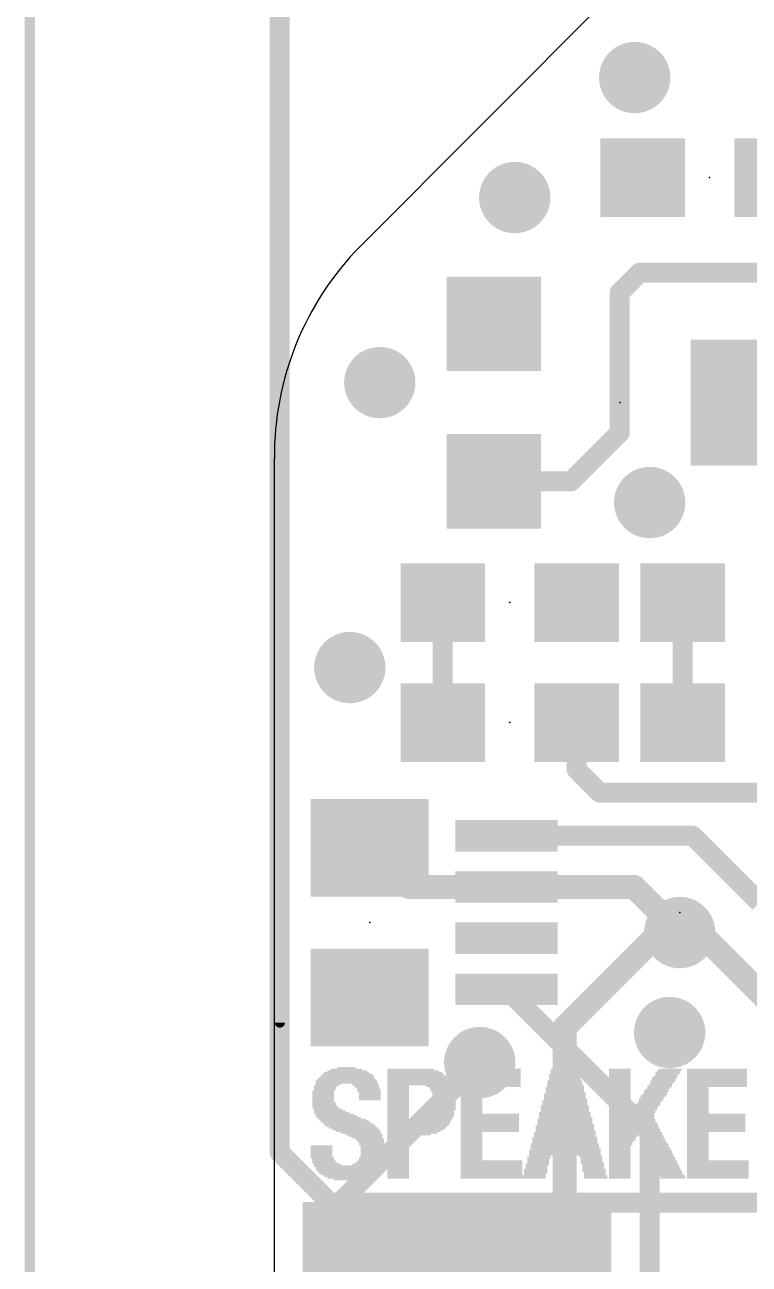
# Model space of a CAD drawing. Extents: x -30.9 to 32.9, y -36.3 to 40.7.
# Drawn here: x -28.64 to -19.44, y 6.84 to 22.58 of the extents above; entities that cross this region are included whole.
import ezdxf

# ---------------------------------------------------------------- set-up
doc = ezdxf.new("R2010")
doc.units = 0
for name, color, linetype in [('1', 12, 'CONTINUOUS'), ('16', 5, 'CONTINUOUS'), ('18', 110, 'CONTINUOUS'), ('20', 53, 'CONTINUOUS'), ('200', 132, 'CONTINUOUS'), ('23', 40, 'CONTINUOUS'), ('47', 253, 'CONTINUOUS')]:
    doc.layers.add(name, color=color, linetype=linetype)

# ---------------------------------------------------------------- blocks, each defined once
blk = doc.blocks.new('RECT')
blk.add_solid([(-0.5, -0.5), (0.5, -0.5), (-0.5, 0.5), (0.5, 0.5)])
blk = doc.blocks.new('ROUNDV')
at = {"const_width": 0.5}
blk.add_lwpolyline([(0, -0.25, 1), (0, 0.25, 1), (0, -0.25)], format="xyb", dxfattribs=at)

msp = doc.modelspace()

# ---------------------------------------------------------------- linework, layer by layer
at = {"layer": '1'}
for points, const_width in [([(-25.4, 8.255), (-25.4, 30.099)], 0.254), ([(-21.082, 19.177), (-20.828, 19.431)], 0.254), ([(-20.828, 19.431), (-18.161, 19.431)], 0.254), ([(-21.082, 17.399), (-21.082, 19.177)], 0.254), ([(-19.432, 17.78), (-18.581, 16.929)], 0.254), ([(-21.701, 16.78), (-21.082, 17.399)], 0.254), ([(-22.682, 16.78), (-21.701, 16.78)], 0.254), ([(-23.329, 15.24), (-23.329, 13.716)], 0.254), ([(-20.281, 13.716), (-20.281, 15.24)], 0.254), ([(-21.629, 13.716), (-21.629, 13.12)], 0.254), ([(-21.629, 13.12), (-21.336, 12.827)], 0.254), ([(-21.336, 12.827), (-18.669, 12.827)], 0.254), ([(-23.759, 11.628), (-24.257, 12.126)], 0.3048), ([(-22.52, 12.278), (-20.152, 12.278)], 0.254), ([(-20.152, 12.278), (-19.304, 11.43)], 0.254), ([(-22.52, 11.628), (-23.759, 11.628)], 0.3048), ([(-22.52, 11.628), (-20.899, 11.628)], 0.3048), ([(-20.899, 11.628), (-20.32, 11.049)], 0.3048), ([(-22.52, 10.328), (-20.701, 8.509)], 0.254), ([(-20.701, 8.509), (-20.701, 5.461)], 0.254), ([(-24.765, 7.62), (-25.4, 8.255)], 0.254), ([(-17.145, 7.62), (-24.765, 7.62)], 0.254)]:
    msp.add_lwpolyline(points, dxfattribs=dict(at, const_width=const_width))
for points, const_width in [([(-20.828, 19.4945, 1), (-20.828, 19.3675)], 0.127), ([(-20.7831, 19.3861, 1), (-20.8729, 19.4759)], 0.127), ([(-21.0185, 19.177, 1), (-21.1455, 19.177)], 0.127), ([(-21.1269, 19.2219, 1), (-21.0371, 19.1321)], 0.127), ([(-19.3871, 17.8249, 1), (-19.4769, 17.7351)], 0.127), ([(-21.0371, 17.3541, 1), (-21.1269, 17.4439)], 0.127), ([(-21.1455, 17.399, 1), (-21.0185, 17.399)], 0.127), ([(-22.682, 16.8435, 1), (-22.682, 16.7165)], 0.127), ([(-21.7459, 16.8249, 1), (-21.6561, 16.7351)], 0.127), ([(-21.701, 16.7165, 1), (-21.701, 16.8435)], 0.127), ([(-23.2655, 15.24, 1), (-23.3925, 15.24)], 0.127), ([(-20.2175, 15.24, 1), (-20.3445, 15.24)], 0.127), ([(-23.3925, 13.716, 1), (-23.2655, 13.716)], 0.127), ([(-21.5655, 13.716, 1), (-21.6925, 13.716)], 0.127), ([(-20.3445, 13.716, 1), (-20.2175, 13.716)], 0.127), ([(-21.5841, 13.1649, 1), (-21.6739, 13.0751)], 0.127), ([(-21.6925, 13.12, 1), (-21.5655, 13.12)], 0.127), ([(-21.336, 12.8905, 1), (-21.336, 12.7635)], 0.127), ([(-21.3809, 12.7821, 1), (-21.2911, 12.8719)], 0.127), ([(-24.2031, 12.1799, 1), (-24.3109, 12.0721)], 0.1524), ([(-22.52, 12.3415, 1), (-22.52, 12.2145)], 0.127), ([(-20.1071, 12.3229, 1), (-20.1969, 12.2331)], 0.127), ([(-20.152, 12.2145, 1), (-20.152, 12.3415)], 0.127), ([(-23.759, 11.7042, 1), (-23.759, 11.5518)], 0.1524), ([(-23.8129, 11.5741, 1), (-23.7051, 11.6819)], 0.1524), ([(-22.52, 11.7042, 1), (-22.52, 11.5518)], 0.1524), ([(-22.52, 11.5518, 1), (-22.52, 11.7042)], 0.1524), ([(-20.8451, 11.6819, 1), (-20.9529, 11.5741)], 0.1524), ([(-20.899, 11.5518, 1), (-20.899, 11.7042)], 0.1524), ([(-20.3739, 10.9951, 1), (-20.2661, 11.1029)], 0.1524), ([(-22.4751, 10.3729, 1), (-22.5649, 10.2831)], 0.127), ([(-20.6375, 8.509, 1), (-20.7645, 8.509)], 0.127), ([(-20.7459, 8.4641, 1), (-20.6561, 8.5539)], 0.127), ([(-25.3551, 8.2999, 1), (-25.4449, 8.2101)], 0.127), ([(-25.4635, 8.255, 1), (-25.3365, 8.255)], 0.127), ([(-24.765, 7.6835, 1), (-24.765, 7.5565)], 0.127), ([(-24.8099, 7.5751, 1), (-24.7201, 7.6649)], 0.127)]:
    msp.add_lwpolyline(points, format="xyb", dxfattribs=dict(at, const_width=const_width))
at = {"layer": '16'}
for points, const_width in [([(-25.4, 8.255), (-25.4, 30.099)], 0.254), ([(-21.7805, 9.8425), (-20.574, 11.049)], 0.3048), ([(-20.574, 11.049), (-20.32, 11.049)], 0.3048), ([(-20.066, 11.049), (-20.32, 11.049)], 0.3048), ([(-18.288, 9.271), (-20.066, 11.049)], 0.3048), ([(-21.7805, -8.1915), (-21.7805, 9.8425)], 0.3048), ([(-24.638, 7.62), (-22.86, 9.398)], 0.254), ([(-24.765, 7.62), (-25.4, 8.255)], 0.254), ([(-17.145, 7.62), (-24.765, 7.62)], 0.254), ([(-24.638, -1.778), (-24.638, 7.62)], 0.254)]:
    msp.add_lwpolyline(points, dxfattribs=dict(at, const_width=const_width))
for points, const_width in [([(-20.574, 11.1252, 1), (-20.574, 10.9728)], 0.1524), ([(-20.5201, 10.9951, 1), (-20.6279, 11.1029)], 0.1524), ([(-20.32, 11.1252, 1), (-20.32, 10.9728)], 0.1524), ([(-20.32, 10.9728, 1), (-20.32, 11.1252)], 0.1524), ([(-20.0121, 11.1029, 1), (-20.1199, 10.9951)], 0.1524), ([(-20.066, 10.9728, 1), (-20.066, 11.1252)], 0.1524), ([(-21.7043, 9.8425, 1), (-21.8567, 9.8425)], 0.1524), ([(-21.8344, 9.8964, 1), (-21.7266, 9.7886)], 0.1524), ([(-22.8151, 9.3531, 1), (-22.9049, 9.4429)], 0.127), ([(-25.3551, 8.2999, 1), (-25.4449, 8.2101)], 0.127), ([(-25.4635, 8.255, 1), (-25.3365, 8.255)], 0.127), ([(-24.765, 7.6835, 1), (-24.765, 7.5565)], 0.127), ([(-24.8099, 7.5751, 1), (-24.7201, 7.6649)], 0.127), ([(-24.5745, 7.62, 1), (-24.7015, 7.62)], 0.127), ([(-24.6829, 7.6649, 1), (-24.5931, 7.5751)], 0.127)]:
    msp.add_lwpolyline(points, format="xyb", dxfattribs=dict(at, const_width=const_width))
at = {"layer": '20'}
for p, q in [((-24.3812, 19.7621), (-16.2716, 27.8896)), ((-25.4687, -12.9081), (-25.4687, 17.071))]:
    msp.add_line(p, q, dxfattribs=at)
msp.add_arc((-21.6714, 17.1017), 3.7974, 135.5268, 180.4633, dxfattribs=at)
at = {"layer": '23'}
for p in [(-19.939, 20.6375), (-21.082, 17.78), (-22.479, 15.24), (-22.479, 13.716), (-24.257, 11.176), (-20.32, 11.303)]:
    msp.add_point(p, dxfattribs=at)
at = {"layer": '47', "const_width": 0.13}
for points in [[(-25.4, 9.906), (-25.4, 36.621)], [(-28.575, -29.907), (-28.575, 30.034)]]:
    msp.add_lwpolyline(points, dxfattribs=at)
at = {"layer": '47', "const_width": 0.065}
msp.add_lwpolyline([(-25.4325, 9.906, 1), (-25.3675, 9.906)], format="xyb", dxfattribs=at)

# ---------------------------------------------------------------- block references
at = {"layer": '1', "xscale": 1.075}
for p in [(-20.789, 20.6375), (-19.089, 20.6375), (-23.329, 15.24), (-21.629, 15.24), (-20.281, 15.24), (-23.329, 13.716), (-21.629, 13.716), (-20.281, 13.716)]:
    msp.add_blockref('RECT', p, dxfattribs=at)
at = {"layer": '1'}
for p, xscale, yscale in [((-22.682, 18.78), 1.2, 1.2), ((-22.682, 16.78), 1.2, 1.2), ((-22.689, 6.614), 3, 2.1)]:
    msp.add_blockref('RECT', p, dxfattribs=dict(at, xscale=xscale, yscale=yscale))
for p, xscale, yscale, rotation in [((-19.432, 17.78), 1.6, 1.5, 270), ((-24.257, 12.126), 1.24, 1.5, 270), ((-22.52, 12.278), 1.3, 0.4, 180), ((-22.52, 11.628), 1.3, 0.4, 180), ((-22.52, 10.978), 1.3, 0.4, 180), ((-24.257, 10.226), 1.24, 1.5, 270), ((-22.52, 10.328), 1.3, 0.4, 180), ((-23.4075, 6.829), 3.4, 1.6, 180)]:
    msp.add_blockref('RECT', p, dxfattribs=dict(at, xscale=xscale, yscale=yscale, rotation=rotation))
at = {"layer": '18', "xscale": 0.9064, "yscale": 0.9064}
for p in [(-20.8915, 21.9075), (-20.8915, 21.9075), (-22.4155, 20.3835), (-22.4155, 20.3835), (-24.13, 18.034), (-24.13, 18.034), (-20.701, 16.51), (-20.701, 16.51), (-24.511, 14.4145), (-24.511, 14.4145), (-20.32, 11.049), (-20.32, 11.049), (-20.447, 9.779), (-20.447, 9.779), (-22.86, 9.398), (-22.86, 9.398)]:
    msp.add_blockref('ROUNDV', p, dxfattribs=at)
at = {"layer": '200', "yscale": 0.0212}
for p, xscale in [((-24.5428, 9.2906), 0.508), ((-24.5534, 9.3118), 0.4022), ((-24.5534, 9.3329), 0.2328), ((-23.7385, 9.3118), 0.5926), ((-23.7067, 9.2906), 0.6561), ((-22.7225, 9.3118), 0.762), ((-22.7225, 9.2906), 0.762), ((-21.7806, 9.3118), 0.3598), ((-21.7806, 9.2906), 0.3598), ((-21.0822, 9.3118), 0.2752), ((-21.0822, 9.2906), 0.2752), ((-20.4578, 9.2906), 0.2963), ((-20.4366, 9.3118), 0.2963), ((-19.844, 9.3118), 0.762), ((-19.844, 9.2906), 0.762), ((-24.7862, 9.1213), 0.3175), ((-24.5534, 9.1636), 0.7831), ((-24.5534, 9.1424), 0.7831), ((-24.5534, 9.1848), 0.7408), ((-24.5534, 9.2059), 0.6985), ((-24.5428, 9.2271), 0.6773), ((-24.5428, 9.2483), 0.635), ((-24.5534, 9.2694), 0.5715), ((-24.31, 9.1213), 0.3387), ((-23.6856, 9.2694), 0.6985), ((-23.675, 9.2483), 0.7196), ((-23.6538, 9.2271), 0.762), ((-23.6538, 9.2059), 0.762), ((-23.6327, 9.1636), 0.8043), ((-23.6221, 9.1424), 0.8255), ((-23.6221, 9.1213), 0.8255), ((-23.6432, 9.1848), 0.7831), ((-22.7225, 9.2694), 0.762), ((-22.7225, 9.2483), 0.762), ((-22.7225, 9.2271), 0.762), ((-22.7225, 9.2059), 0.762), ((-22.7225, 9.1848), 0.762), ((-22.7225, 9.1636), 0.762), ((-22.7225, 9.1424), 0.762), ((-22.7225, 9.1213), 0.762), ((-21.7806, 9.1636), 0.4445), ((-21.7806, 9.1424), 0.4445), ((-21.7806, 9.1213), 0.4445), ((-21.7806, 9.2483), 0.4022), ((-21.7806, 9.2271), 0.4022), ((-21.7806, 9.2059), 0.4022), ((-21.7806, 9.1848), 0.4022), ((-21.7806, 9.2694), 0.3598), ((-21.0822, 9.2694), 0.2752), ((-21.0822, 9.2483), 0.2752), ((-21.0822, 9.2271), 0.2752), ((-21.0822, 9.2059), 0.2752), ((-21.0822, 9.1848), 0.2752), ((-21.0822, 9.1636), 0.2752), ((-21.0822, 9.1424), 0.2752), ((-21.0822, 9.1213), 0.2752), ((-20.5636, 9.1213), 0.2963), ((-20.5319, 9.1636), 0.3175), ((-20.5424, 9.1424), 0.2963), ((-20.5107, 9.2059), 0.3175), ((-20.5213, 9.1848), 0.2963), ((-20.5001, 9.2271), 0.2963), ((-20.4684, 9.2694), 0.3175), ((-20.4789, 9.2483), 0.2963), ((-19.844, 9.2694), 0.762), ((-19.844, 9.2483), 0.762), ((-19.844, 9.2271), 0.762), ((-19.844, 9.2059), 0.762), ((-19.844, 9.1848), 0.762), ((-19.844, 9.1636), 0.762), ((-19.844, 9.1424), 0.762), ((-19.844, 9.1213), 0.762), ((-24.8497, 9.0366), 0.2752), ((-24.8497, 9.0154), 0.2752), ((-24.8497, 8.9943), 0.2752), ((-24.8497, 8.9731), 0.2752), ((-24.8179, 9.1001), 0.2963), ((-24.8285, 9.0789), 0.2752), ((-24.8285, 9.0578), 0.2752), ((-24.2994, 9.1001), 0.3175), ((-24.2888, 9.0789), 0.2963), ((-24.2676, 9.0578), 0.2963), ((-24.2676, 9.0366), 0.2963), ((-24.257, 9.0154), 0.2752), ((-24.257, 8.9943), 0.2752), ((-24.257, 8.9731), 0.2752), ((-23.8972, 9.1001), 0.2752), ((-23.8972, 9.0789), 0.2752), ((-23.8972, 9.0578), 0.2752), ((-23.8972, 9.0366), 0.2752), ((-23.8972, 9.0154), 0.2752), ((-23.8972, 8.9943), 0.2752), ((-23.8972, 8.9731), 0.2752), ((-23.3787, 9.1001), 0.3387), ((-23.3469, 9.0789), 0.3175), ((-23.3363, 9.0578), 0.2963), ((-23.3363, 9.0366), 0.2963), ((-23.3152, 9.0154), 0.2963), ((-23.3152, 8.9943), 0.2963), ((-23.3046, 8.9731), 0.2752), ((-22.7225, 9.1001), 0.762), ((-22.9659, 9.0789), 0.2752), ((-22.9659, 9.0578), 0.2752), ((-22.9659, 9.0366), 0.2752), ((-22.9659, 9.0154), 0.2752), ((-22.9659, 8.9943), 0.2752), ((-22.9659, 8.9731), 0.2752), ((-21.9182, 8.9943), 0.254), ((-21.9288, 8.9731), 0.2328), ((-21.9076, 9.0789), 0.2328), ((-21.9076, 9.0578), 0.2328), ((-21.9076, 9.0366), 0.2328), ((-21.9076, 9.0154), 0.2328), ((-21.7701, 9.1001), 0.4656), ((-21.6431, 9.0154), 0.254), ((-21.6536, 9.0789), 0.2328), ((-21.6536, 9.0578), 0.2328), ((-21.6536, 9.0366), 0.2328), ((-21.6325, 8.9943), 0.2328), ((-21.6325, 8.9731), 0.2328), ((-21.0822, 9.1001), 0.2752), ((-21.0822, 9.0789), 0.2752), ((-21.0822, 9.0578), 0.2752), ((-21.0822, 9.0366), 0.2752), ((-21.0822, 9.0154), 0.2752), ((-21.0822, 8.9943), 0.2752), ((-21.0822, 8.9731), 0.2752), ((-20.6589, 8.9731), 0.3175), ((-20.6377, 8.9943), 0.3175), ((-20.6165, 9.0366), 0.3175), ((-20.6271, 9.0154), 0.2963), ((-20.6059, 9.0578), 0.2963), ((-20.5742, 9.1001), 0.3175), ((-20.5848, 9.0789), 0.2963), ((-19.844, 9.1001), 0.762), ((-20.0874, 9.0789), 0.2752), ((-20.0874, 9.0578), 0.2752), ((-20.0874, 9.0366), 0.2752), ((-20.0874, 9.0154), 0.2752), ((-20.0874, 8.9943), 0.2752), ((-20.0874, 8.9731), 0.2752), ((-24.8497, 8.9519), 0.2752), ((-24.8497, 8.9308), 0.2752), ((-24.8497, 8.9096), 0.2752), ((-24.8179, 8.8249), 0.3387), ((-24.8391, 8.8884), 0.2963), ((-24.8391, 8.8673), 0.2963), ((-24.8285, 8.8461), 0.3175), ((-24.257, 8.9519), 0.2752), ((-24.257, 8.9308), 0.2752), ((-23.8972, 8.9519), 0.2752), ((-23.8972, 8.9308), 0.2752), ((-23.8972, 8.9096), 0.2752), ((-23.8972, 8.8884), 0.2752), ((-23.8972, 8.8673), 0.2752), ((-23.8972, 8.8461), 0.2752), ((-23.8972, 8.8249), 0.2752), ((-23.3046, 8.9519), 0.2752), ((-23.3046, 8.9308), 0.2752), ((-23.3046, 8.9096), 0.2752), ((-23.3046, 8.8884), 0.2752), ((-23.3046, 8.8673), 0.2752), ((-23.3046, 8.8461), 0.2752), ((-23.3046, 8.8249), 0.2752), ((-22.9659, 8.9519), 0.2752), ((-22.9659, 8.9308), 0.2752), ((-22.9659, 8.9096), 0.2752), ((-22.9659, 8.8884), 0.2752), ((-22.9659, 8.8673), 0.2752), ((-22.9659, 8.8461), 0.2752), ((-22.9659, 8.8249), 0.2752), ((-21.9606, 8.8461), 0.254), ((-21.9606, 8.8249), 0.254), ((-21.9394, 8.9096), 0.254), ((-21.9394, 8.8884), 0.254), ((-21.95, 8.8673), 0.2328), ((-21.9288, 8.9519), 0.2328), ((-21.9288, 8.9308), 0.2328), ((-21.6325, 8.9519), 0.2328), ((-21.6219, 8.9308), 0.254), ((-21.6219, 8.9096), 0.254), ((-21.6113, 8.8884), 0.2328), ((-21.6113, 8.8673), 0.2328), ((-21.6007, 8.8461), 0.254), ((-21.6007, 8.8249), 0.254), ((-21.0822, 8.9519), 0.2752), ((-21.0822, 8.9308), 0.2752), ((-21.0822, 8.9096), 0.2752), ((-21.0822, 8.8884), 0.2752), ((-21.0822, 8.8673), 0.2752), ((-21.0822, 8.8461), 0.2752), ((-21.0822, 8.8249), 0.2752), ((-20.7541, 8.8249), 0.2963), ((-20.7224, 8.8673), 0.3175), ((-20.7329, 8.8461), 0.2963), ((-20.7118, 8.8884), 0.2963), ((-20.68, 8.9308), 0.3175), ((-20.6906, 8.9096), 0.2963), ((-20.6694, 8.9519), 0.2963), ((-20.0874, 8.9519), 0.2752), ((-20.0874, 8.9308), 0.2752), ((-20.0874, 8.9096), 0.2752), ((-20.0874, 8.8884), 0.2752), ((-20.0874, 8.8673), 0.2752), ((-20.0874, 8.8461), 0.2752), ((-20.0874, 8.8249), 0.2752), ((-24.7862, 8.8038), 0.3598), ((-24.765, 8.7826), 0.4022), ((-24.7439, 8.7614), 0.4445), ((-24.7015, 8.7403), 0.4868), ((-24.6804, 8.7191), 0.5291), ((-24.6486, 8.698), 0.5503), ((-24.6063, 8.6768), 0.5926), ((-24.5745, 8.6556), 0.6138), ((-23.8972, 8.8038), 0.2752), ((-23.8972, 8.7826), 0.2752), ((-23.8972, 8.7614), 0.2752), ((-23.8972, 8.7403), 0.2752), ((-23.8972, 8.7191), 0.2752), ((-23.8972, 8.698), 0.2752), ((-23.6221, 8.6768), 0.8255), ((-23.6327, 8.6556), 0.8043), ((-23.3892, 8.698), 0.3598), ((-23.3575, 8.7191), 0.3387), ((-23.3363, 8.7614), 0.2963), ((-23.3363, 8.7403), 0.2963), ((-23.3152, 8.8038), 0.2963), ((-23.3258, 8.7826), 0.2752), ((-22.9659, 8.8038), 0.2752), ((-22.9659, 8.7826), 0.2752), ((-22.9659, 8.7614), 0.2752), ((-22.7331, 8.7403), 0.7408), ((-22.7331, 8.7191), 0.7408), ((-22.7331, 8.698), 0.7408), ((-22.7331, 8.6768), 0.7408), ((-22.7331, 8.6556), 0.7408), ((-22.0029, 8.6768), 0.254), ((-22.0029, 8.6556), 0.254), ((-21.9817, 8.7614), 0.254), ((-21.9817, 8.7403), 0.254), ((-21.9817, 8.7191), 0.254), ((-21.9817, 8.698), 0.254), ((-21.9606, 8.8038), 0.254), ((-21.9711, 8.7826), 0.2328), ((-21.6007, 8.8038), 0.254), ((-21.5902, 8.7826), 0.2328), ((-21.5796, 8.7614), 0.254), ((-21.5796, 8.7403), 0.254), ((-21.5796, 8.7191), 0.254), ((-21.5584, 8.698), 0.254), ((-21.5584, 8.6768), 0.254), ((-21.5584, 8.6556), 0.254), ((-21.0822, 8.8038), 0.2752), ((-21.0822, 8.7826), 0.2752), ((-20.934, 8.7403), 0.5715), ((-20.934, 8.7191), 0.5715), ((-20.934, 8.698), 0.5715), ((-20.9234, 8.7614), 0.5926), ((-20.9234, 8.6768), 0.5926), ((-20.9234, 8.6556), 0.5926), ((-20.7647, 8.8038), 0.3175), ((-20.7753, 8.7826), 0.2963), ((-20.0874, 8.8038), 0.2752), ((-20.0874, 8.7826), 0.2752), ((-20.0874, 8.7614), 0.2752), ((-19.8546, 8.7403), 0.7408), ((-19.8546, 8.7191), 0.7408), ((-19.8546, 8.698), 0.7408), ((-19.8546, 8.6768), 0.7408), ((-19.8546, 8.6556), 0.7408), ((-24.5534, 8.6345), 0.6138), ((-24.5216, 8.6133), 0.635), ((-24.5005, 8.5921), 0.635), ((-24.4687, 8.571), 0.6138), ((-24.437, 8.5498), 0.5926), ((-24.4052, 8.5286), 0.5715), ((-24.3735, 8.5075), 0.508), ((-23.6962, 8.5286), 0.6773), ((-23.6327, 8.6345), 0.8043), ((-23.6538, 8.5921), 0.762), ((-23.6644, 8.571), 0.7408), ((-23.675, 8.5498), 0.7196), ((-23.7173, 8.5075), 0.635), ((-23.6432, 8.6133), 0.7831), ((-22.7331, 8.6345), 0.7408), ((-22.7331, 8.6133), 0.7408), ((-22.7331, 8.5921), 0.7408), ((-22.7331, 8.571), 0.7408), ((-22.7331, 8.5498), 0.7408), ((-22.7331, 8.5286), 0.7408), ((-22.9659, 8.5075), 0.2752), ((-22.0346, 8.5075), 0.2752), ((-22.0135, 8.5921), 0.2752), ((-22.0241, 8.571), 0.254), ((-22.0241, 8.5498), 0.254), ((-22.0241, 8.5286), 0.254), ((-22.0029, 8.6345), 0.254), ((-22.0029, 8.6133), 0.254), ((-21.5584, 8.6345), 0.254), ((-21.5478, 8.6133), 0.2752), ((-21.5267, 8.5286), 0.2752), ((-21.5267, 8.5075), 0.2752), ((-21.5372, 8.5921), 0.254), ((-21.5372, 8.571), 0.254), ((-21.5372, 8.5498), 0.254), ((-20.9023, 8.5921), 0.635), ((-20.9023, 8.571), 0.635), ((-20.8917, 8.5498), 0.6561), ((-20.8917, 8.5286), 0.6561), ((-20.8811, 8.5075), 0.6773), ((-20.9128, 8.6345), 0.6138), ((-20.9128, 8.6133), 0.6138), ((-19.8546, 8.6345), 0.7408), ((-19.8546, 8.6133), 0.7408), ((-19.8546, 8.5921), 0.7408), ((-19.8546, 8.571), 0.7408), ((-19.8546, 8.5498), 0.7408), ((-19.8546, 8.5286), 0.7408), ((-20.0874, 8.5075), 0.2752), ((-24.8709, 8.3381), 0.2752), ((-24.3311, 8.4863), 0.4657), ((-24.31, 8.4651), 0.4233), ((-24.2888, 8.444), 0.381), ((-24.257, 8.4228), 0.3598), ((-24.2465, 8.4016), 0.3387), ((-24.2359, 8.3805), 0.3175), ((-24.2359, 8.3593), 0.3175), ((-24.2253, 8.3381), 0.2963), ((-23.8972, 8.4651), 0.2752), ((-23.8972, 8.444), 0.2752), ((-23.8972, 8.4228), 0.2752), ((-23.8972, 8.4016), 0.2752), ((-23.8972, 8.3805), 0.2752), ((-23.8972, 8.3593), 0.2752), ((-23.8972, 8.3381), 0.2752), ((-23.7596, 8.4863), 0.5503), ((-22.9659, 8.4863), 0.2752), ((-22.9659, 8.4651), 0.2752), ((-22.9659, 8.444), 0.2752), ((-22.9659, 8.4228), 0.2752), ((-22.9659, 8.4016), 0.2752), ((-22.9659, 8.3805), 0.2752), ((-22.9659, 8.3593), 0.2752), ((-22.9659, 8.3381), 0.2752), ((-21.7806, 8.3593), 0.8678), ((-21.7806, 8.3381), 0.8678), ((-21.7806, 8.444), 0.8255), ((-21.7806, 8.4228), 0.8255), ((-21.7806, 8.4016), 0.8255), ((-21.7806, 8.3805), 0.8255), ((-22.0452, 8.4863), 0.254), ((-22.0452, 8.4651), 0.254), ((-21.5161, 8.4863), 0.254), ((-21.5161, 8.4651), 0.254), ((-21.0504, 8.444), 0.3387), ((-21.0504, 8.4228), 0.3387), ((-21.061, 8.4016), 0.3175), ((-21.0716, 8.3805), 0.2963), ((-21.0716, 8.3593), 0.2963), ((-21.0822, 8.3381), 0.2752), ((-21.0398, 8.4863), 0.3598), ((-21.0398, 8.4651), 0.3598), ((-20.6906, 8.4863), 0.2963), ((-20.6694, 8.4651), 0.2963), ((-20.6694, 8.444), 0.2963), ((-20.6483, 8.4228), 0.2963), ((-20.6483, 8.4016), 0.2963), ((-20.6271, 8.3805), 0.2963), ((-20.6165, 8.3593), 0.3175), ((-20.6059, 8.3381), 0.2963), ((-20.0874, 8.4863), 0.2752), ((-20.0874, 8.4651), 0.2752), ((-20.0874, 8.444), 0.2752), ((-20.0874, 8.4228), 0.2752), ((-20.0874, 8.4016), 0.2752), ((-20.0874, 8.3805), 0.2752), ((-20.0874, 8.3593), 0.2752), ((-20.0874, 8.3381), 0.2752), ((-24.8709, 8.317), 0.2752), ((-24.8709, 8.2958), 0.2752), ((-24.8709, 8.2746), 0.2752), ((-24.8709, 8.2535), 0.2752), ((-24.8709, 8.2323), 0.2752), ((-24.8709, 8.2111), 0.2752), ((-24.8603, 8.19), 0.2963), ((-24.2465, 8.19), 0.2963), ((-24.2253, 8.317), 0.2963), ((-24.2253, 8.2958), 0.2963), ((-24.2253, 8.2746), 0.2963), ((-24.2253, 8.2535), 0.2963), ((-24.2253, 8.2323), 0.2963), ((-24.2253, 8.2111), 0.2963), ((-23.8972, 8.317), 0.2752), ((-23.8972, 8.2958), 0.2752), ((-23.8972, 8.2746), 0.2752), ((-23.8972, 8.2535), 0.2752), ((-23.8972, 8.2323), 0.2752), ((-23.8972, 8.2111), 0.2752), ((-23.8972, 8.19), 0.2752), ((-22.9659, 8.317), 0.2752), ((-22.9659, 8.2958), 0.2752), ((-22.9659, 8.2746), 0.2752), ((-22.9659, 8.2535), 0.2752), ((-22.9659, 8.2323), 0.2752), ((-22.9659, 8.2111), 0.2752), ((-22.9659, 8.19), 0.2752), ((-22.1087, 8.19), 0.2963), ((-22.0981, 8.2111), 0.2752), ((-21.7806, 8.2746), 0.9101), ((-21.7806, 8.2535), 0.9101), ((-21.7806, 8.2323), 0.9101), ((-21.7701, 8.2958), 0.889), ((-21.7806, 8.317), 0.8678), ((-21.4526, 8.2111), 0.2963), ((-21.442, 8.19), 0.2752), ((-21.0822, 8.317), 0.2752), ((-21.0822, 8.2958), 0.2752), ((-21.0822, 8.2746), 0.2752), ((-21.0822, 8.2535), 0.2752), ((-21.0822, 8.2323), 0.2752), ((-21.0822, 8.2111), 0.2752), ((-21.0822, 8.19), 0.2752), ((-20.5954, 8.317), 0.3175), ((-20.5848, 8.2958), 0.2963), ((-20.5742, 8.2746), 0.3175), ((-20.5636, 8.2535), 0.2963), ((-20.553, 8.2323), 0.3175), ((-20.5319, 8.19), 0.3175), ((-20.5424, 8.2111), 0.2963), ((-20.0874, 8.317), 0.2752), ((-20.0874, 8.2958), 0.2752), ((-20.0874, 8.2746), 0.2752), ((-20.0874, 8.2535), 0.2752), ((-20.0874, 8.2323), 0.2752), ((-20.0874, 8.2111), 0.2752), ((-20.0874, 8.19), 0.2752), ((-24.8497, 8.1688), 0.2752), ((-24.8391, 8.1476), 0.2963), ((-24.8285, 8.1265), 0.3175), ((-24.7968, 8.1053), 0.3387), ((-24.5534, 8.0841), 0.8255), ((-24.5428, 8.063), 0.8043), ((-24.5534, 8.0418), 0.7831), ((-24.5534, 8.0206), 0.7408), ((-24.2994, 8.1053), 0.3598), ((-24.2782, 8.1265), 0.3175), ((-24.257, 8.1476), 0.3175), ((-24.2465, 8.1688), 0.2963), ((-23.8972, 8.1688), 0.2752), ((-23.8972, 8.1476), 0.2752), ((-23.8972, 8.1265), 0.2752), ((-23.8972, 8.1053), 0.2752), ((-23.8972, 8.0841), 0.2752), ((-23.8972, 8.063), 0.2752), ((-23.8972, 8.0418), 0.2752), ((-23.8972, 8.0206), 0.2752), ((-22.9659, 8.1688), 0.2752), ((-22.7119, 8.1476), 0.7831), ((-22.7119, 8.1265), 0.7831), ((-22.7119, 8.1053), 0.7831), ((-22.7119, 8.0841), 0.7831), ((-22.7119, 8.063), 0.7831), ((-22.7119, 8.0418), 0.7831), ((-22.7119, 8.0206), 0.7831), ((-22.151, 8.0418), 0.2963), ((-22.151, 8.0206), 0.2963), ((-22.1299, 8.1053), 0.2963), ((-22.1405, 8.0841), 0.2752), ((-22.1405, 8.063), 0.2752), ((-22.1193, 8.1688), 0.2752), ((-22.1193, 8.1476), 0.2752), ((-22.1193, 8.1265), 0.2752), ((-21.442, 8.1688), 0.2752), ((-21.442, 8.1476), 0.2752), ((-21.4314, 8.1265), 0.2963), ((-21.4208, 8.1053), 0.2752), ((-21.4208, 8.0841), 0.2752), ((-21.4208, 8.063), 0.2752), ((-21.4102, 8.0418), 0.2963), ((-21.4102, 8.0206), 0.2963), ((-21.0822, 8.1688), 0.2752), ((-21.0822, 8.1476), 0.2752), ((-21.0822, 8.1265), 0.2752), ((-21.0822, 8.1053), 0.2752), ((-21.0822, 8.0841), 0.2752), ((-21.0822, 8.063), 0.2752), ((-21.0822, 8.0418), 0.2752), ((-21.0822, 8.0206), 0.2752), ((-20.5213, 8.1688), 0.2963), ((-20.5107, 8.1476), 0.3175), ((-20.5001, 8.1265), 0.2963), ((-20.4895, 8.1053), 0.3175), ((-20.4684, 8.063), 0.3175), ((-20.4789, 8.0841), 0.2963), ((-20.4578, 8.0418), 0.2963), ((-20.4472, 8.0206), 0.3175), ((-20.0874, 8.1688), 0.2752), ((-19.8334, 8.1476), 0.7831), ((-19.8334, 8.1265), 0.7831), ((-19.8334, 8.1053), 0.7831), ((-19.8334, 8.0841), 0.7831), ((-19.8334, 8.063), 0.7831), ((-19.8334, 8.0418), 0.7831), ((-19.8334, 8.0206), 0.7831), ((-24.5534, 7.9995), 0.6985), ((-24.564, 7.9783), 0.635), ((-24.564, 7.9571), 0.5503), ((-24.5639, 7.936), 0.4656), ((-24.5639, 7.9148), 0.2963), ((-23.8972, 7.9995), 0.2752), ((-23.8972, 7.9783), 0.2752), ((-23.8972, 7.9571), 0.2752), ((-23.8972, 7.936), 0.2752), ((-22.5638, 7.9571), 1.0795), ((-22.5638, 7.936), 1.0795), ((-22.7119, 7.9995), 0.7831), ((-22.7119, 7.9783), 0.7831), ((-22.151, 7.9995), 0.2963), ((-22.1616, 7.9783), 0.2752), ((-21.3997, 7.9995), 0.2752), ((-21.3997, 7.9783), 0.2752), ((-21.3891, 7.9571), 0.2963), ((-21.3891, 7.936), 0.2963), ((-21.0822, 7.9995), 0.2752), ((-21.0822, 7.9783), 0.2752), ((-21.0822, 7.9571), 0.2752), ((-21.0822, 7.936), 0.2752), ((-20.4366, 7.9995), 0.2963), ((-20.426, 7.9783), 0.3175), ((-20.4049, 7.9571), 0.3175), ((-20.4049, 7.936), 0.3175), ((-19.8334, 7.9995), 0.7831), ((-19.8334, 7.9783), 0.7831), ((-19.8334, 7.9571), 0.7831), ((-19.8334, 7.936), 0.7831)]:
    msp.add_blockref('RECT', p, dxfattribs=dict(at, xscale=xscale))

doc.saveas('drawing.dxf')
